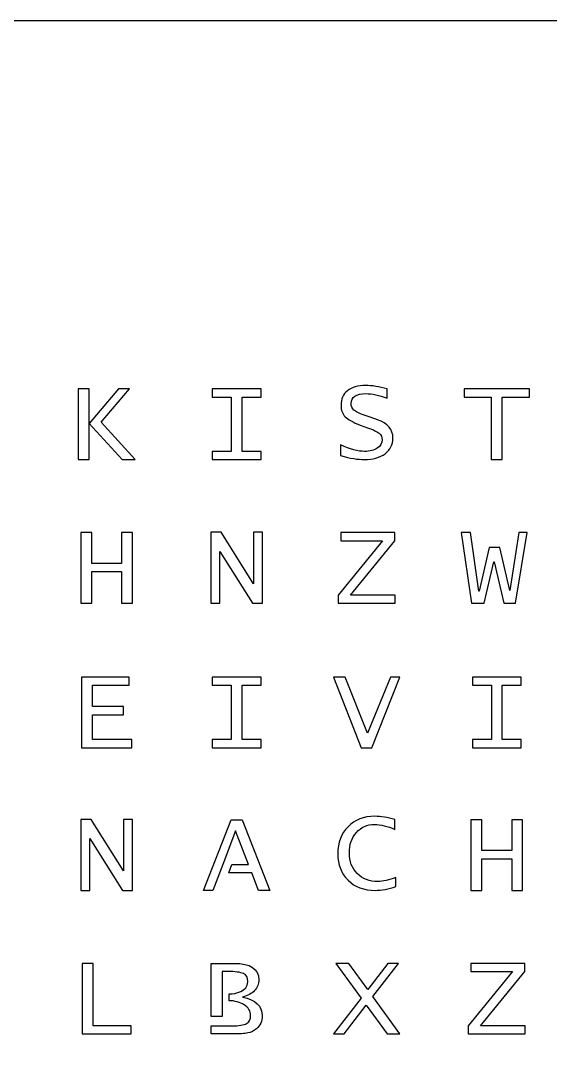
# Model space of a CAD drawing. Header units: centimetres. Extents: x -22.7 to 22.3, y -22.5 to 22.5.
# Drawn here: x -10.52 to 0.92, y 0.03 to 22.53 of the extents above; entities that cross this region are included whole.
import ezdxf

# ---------------------------------------------------------------- set-up
doc = ezdxf.new("R2010")
doc.units = ezdxf.units.CM
doc.header["$MEASUREMENT"] = 0
doc.layers.add('Ebene 1', color=7, linetype='Continuous')

msp = doc.modelspace()

# ---------------------------------------------------------------- linework, layer by layer
at = {"layer": 'Ebene 1'}
msp.add_open_spline([(-22.73273, 22.53096), (-22.73273, 22.53096), (22.26727, 22.53096), (22.26727, 22.53096), (22.26727, 22.53096), (22.26727, 22.53096), (22.26727, -22.46904), (22.26727, -22.46904), (22.26727, -22.46904), (22.26727, -22.46904), (-22.73273, -22.46904), (-22.73273, -22.46904), (-22.73273, -22.46904), (-22.73273, -22.46904), (-22.73273, 22.53096), (-22.73273, 22.53096)], degree=3, knots=[0, 0, 0, 0, 0.25, 0.25, 0.25, 0.25, 0.5, 0.5, 0.5, 0.5, 0.75, 0.75, 0.75, 0.75, 1, 1, 1, 1], dxfattribs=at)
at = {"layer": 'Ebene 1', "color": 7}
for points, knots in [([(-2.60336, 14.58669), (-2.60336, 14.58669), (-2.60336, 14.38343), (-2.60336, 14.38343), (-2.60336, 14.38343), (-2.77537, 14.44997), (-2.92832, 14.48323), (-3.0622, 14.48323), (-3.0622, 14.48323), (-3.27397, 14.48323), (-3.37986, 14.41183), (-3.37986, 14.26943), (-3.37986, 14.26943), (-3.37986, 14.21142), (-3.35998, 14.16517), (-3.32022, 14.12987), (-3.32022, 14.12987), (-3.28087, 14.09458), (-3.20744, 14.05807), (-3.10033, 14.02115), (-3.10033, 14.02115), (-3.10033, 14.02115), (-2.95063, 13.96881), (-2.95063, 13.96881), (-2.95063, 13.96881), (-2.95063, 13.96881), (-2.80823, 13.91972), (-2.80823, 13.91972), (-2.80823, 13.91972), (-2.58713, 13.84224), (-2.47638, 13.71079), (-2.47638, 13.52539), (-2.47638, 13.52539), (-2.47638, 13.38421), (-2.53277, 13.27142), (-2.64555, 13.18704), (-2.64555, 13.18704), (-2.75874, 13.10265), (-2.90966, 13.06046), (-3.09912, 13.06046), (-3.09912, 13.06046), (-3.23056, 13.06046), (-3.40055, 13.08845), (-3.60908, 13.14485), (-3.60908, 13.14485), (-3.60908, 13.14485), (-3.60908, 13.3769), (-3.60908, 13.3769), (-3.60908, 13.3769), (-3.40136, 13.28319), (-3.22894, 13.23653), (-3.09222, 13.23653), (-3.09222, 13.23653), (-2.97619, 13.23653), (-2.8841, 13.25925), (-2.81513, 13.30469), (-2.81513, 13.30469), (-2.74616, 13.35053), (-2.71168, 13.41139), (-2.71168, 13.48847), (-2.71168, 13.48847), (-2.71168, 13.54689), (-2.73196, 13.59354), (-2.77294, 13.62762), (-2.77294, 13.62762), (-2.81391, 13.6617), (-2.89789, 13.70187), (-3.02569, 13.74893), (-3.02569, 13.74893), (-3.02569, 13.74893), (-3.18229, 13.80572), (-3.18229, 13.80572), (-3.18229, 13.80572), (-3.33848, 13.86374), (-3.4468, 13.92297), (-3.50765, 13.98423), (-3.50765, 13.98423), (-3.5681, 14.04508), (-3.59853, 14.12622), (-3.59853, 14.22765), (-3.59853, 14.22765), (-3.59853, 14.36477), (-3.55187, 14.47106), (-3.45897, 14.54652), (-3.45897, 14.54652), (-3.36566, 14.62158), (-3.23462, 14.65931), (-3.06585, 14.65931), (-3.06585, 14.65931), (-2.92873, 14.65931), (-2.77456, 14.63496), (-2.60336, 14.58669)], [0, 0, 0, 0, 0.04347826, 0.04347826, 0.04347826, 0.04347826, 0.08695652, 0.08695652, 0.08695652, 0.08695652, 0.13043478, 0.13043478, 0.13043478, 0.13043478, 0.17391304, 0.17391304, 0.17391304, 0.17391304, 0.2173913, 0.2173913, 0.2173913, 0.2173913, 0.26086957, 0.26086957, 0.26086957, 0.26086957, 0.30434783, 0.30434783, 0.30434783, 0.30434783, 0.34782609, 0.34782609, 0.34782609, 0.34782609, 0.39130435, 0.39130435, 0.39130435, 0.39130435, 0.43478261, 0.43478261, 0.43478261, 0.43478261, 0.47826087, 0.47826087, 0.47826087, 0.47826087, 0.52173913, 0.52173913, 0.52173913, 0.52173913, 0.56521739, 0.56521739, 0.56521739, 0.56521739, 0.60869565, 0.60869565, 0.60869565, 0.60869565, 0.65217391, 0.65217391, 0.65217391, 0.65217391, 0.69565217, 0.69565217, 0.69565217, 0.69565217, 0.73913043, 0.73913043, 0.73913043, 0.73913043, 0.7826087, 0.7826087, 0.7826087, 0.7826087, 0.82608696, 0.82608696, 0.82608696, 0.82608696, 0.86956522, 0.86956522, 0.86956522, 0.86956522, 0.91304348, 0.91304348, 0.91304348, 0.91304348, 0.95652174, 0.95652174, 0.95652174, 0.95652174, 1, 1, 1, 1]), ([(-9.27593, 13.06046), (-9.27593, 13.06046), (-9.27593, 14.58547), (-9.27593, 14.58547), (-9.27593, 14.58547), (-9.27593, 14.58547), (-9.04185, 14.58547), (-9.04185, 14.58547), (-9.04185, 14.58547), (-9.04185, 14.58547), (-9.04185, 13.83777), (-9.04185, 13.83777), (-9.04185, 13.83777), (-9.04185, 13.83777), (-8.40369, 14.58547), (-8.40369, 14.58547), (-8.40369, 14.58547), (-8.40369, 14.58547), (-8.16717, 14.58547), (-8.16717, 14.58547), (-8.16717, 14.58547), (-8.16717, 14.58547), (-8.78261, 13.86617), (-8.78261, 13.86617), (-8.78261, 13.86617), (-8.78261, 13.86617), (-8.04952, 13.06046), (-8.04952, 13.06046), (-8.04952, 13.06046), (-8.04952, 13.06046), (-8.32985, 13.06046), (-8.32985, 13.06046), (-8.32985, 13.06046), (-8.32985, 13.06046), (-9.04185, 13.83777), (-9.04185, 13.83777), (-9.04185, 13.83777), (-9.04185, 13.83777), (-9.04185, 13.06046), (-9.04185, 13.06046), (-9.04185, 13.06046), (-9.04185, 13.06046), (-9.27593, 13.06046), (-9.27593, 13.06046)], [0, 0, 0, 0, 0.09090909, 0.09090909, 0.09090909, 0.09090909, 0.18181818, 0.18181818, 0.18181818, 0.18181818, 0.27272727, 0.27272727, 0.27272727, 0.27272727, 0.36363636, 0.36363636, 0.36363636, 0.36363636, 0.45454545, 0.45454545, 0.45454545, 0.45454545, 0.54545455, 0.54545455, 0.54545455, 0.54545455, 0.63636364, 0.63636364, 0.63636364, 0.63636364, 0.72727273, 0.72727273, 0.72727273, 0.72727273, 0.81818182, 0.81818182, 0.81818182, 0.81818182, 0.90909091, 0.90909091, 0.90909091, 0.90909091, 1, 1, 1, 1]), ([(-6.38053, 13.06046), (-6.38053, 13.06046), (-6.38053, 13.23653), (-6.38053, 13.23653), (-6.38053, 13.23653), (-6.38053, 13.23653), (-5.97037, 13.23653), (-5.97037, 13.23653), (-5.97037, 13.23653), (-5.97037, 13.23653), (-5.97037, 14.4094), (-5.97037, 14.4094), (-5.97037, 14.4094), (-5.97037, 14.4094), (-6.38053, 14.4094), (-6.38053, 14.4094), (-6.38053, 14.4094), (-6.38053, 14.4094), (-6.38053, 14.58547), (-6.38053, 14.58547), (-6.38053, 14.58547), (-6.38053, 14.58547), (-5.32491, 14.58547), (-5.32491, 14.58547), (-5.32491, 14.58547), (-5.32491, 14.58547), (-5.32491, 14.4094), (-5.32491, 14.4094), (-5.32491, 14.4094), (-5.32491, 14.4094), (-5.73507, 14.4094), (-5.73507, 14.4094), (-5.73507, 14.4094), (-5.73507, 14.4094), (-5.73507, 13.23653), (-5.73507, 13.23653), (-5.73507, 13.23653), (-5.73507, 13.23653), (-5.32491, 13.23653), (-5.32491, 13.23653), (-5.32491, 13.23653), (-5.32491, 13.23653), (-5.32491, 13.06046), (-5.32491, 13.06046), (-5.32491, 13.06046), (-5.32491, 13.06046), (-6.38053, 13.06046), (-6.38053, 13.06046)], [0, 0, 0, 0, 0.08333333, 0.08333333, 0.08333333, 0.08333333, 0.16666667, 0.16666667, 0.16666667, 0.16666667, 0.25, 0.25, 0.25, 0.25, 0.33333333, 0.33333333, 0.33333333, 0.33333333, 0.41666667, 0.41666667, 0.41666667, 0.41666667, 0.5, 0.5, 0.5, 0.5, 0.58333333, 0.58333333, 0.58333333, 0.58333333, 0.66666667, 0.66666667, 0.66666667, 0.66666667, 0.75, 0.75, 0.75, 0.75, 0.83333333, 0.83333333, 0.83333333, 0.83333333, 0.91666667, 0.91666667, 0.91666667, 0.91666667, 1, 1, 1, 1]), ([(-0.35058, 13.06046), (-0.35058, 13.06046), (-0.35058, 14.4094), (-0.35058, 14.4094), (-0.35058, 14.4094), (-0.35058, 14.4094), (-0.9364, 14.4094), (-0.9364, 14.4094), (-0.9364, 14.4094), (-0.9364, 14.4094), (-0.9364, 14.58547), (-0.9364, 14.58547), (-0.9364, 14.58547), (-0.9364, 14.58547), (0.47095, 14.58547), (0.47095, 14.58547), (0.47095, 14.58547), (0.47095, 14.58547), (0.47095, 14.4094), (0.47095, 14.4094), (0.47095, 14.4094), (0.47095, 14.4094), (-0.11528, 14.4094), (-0.11528, 14.4094), (-0.11528, 14.4094), (-0.11528, 14.4094), (-0.11528, 13.06046), (-0.11528, 13.06046), (-0.11528, 13.06046), (-0.11528, 13.06046), (-0.35058, 13.06046), (-0.35058, 13.06046)], [0, 0, 0, 0, 0.125, 0.125, 0.125, 0.125, 0.25, 0.25, 0.25, 0.25, 0.375, 0.375, 0.375, 0.375, 0.5, 0.5, 0.5, 0.5, 0.625, 0.625, 0.625, 0.625, 0.75, 0.75, 0.75, 0.75, 0.875, 0.875, 0.875, 0.875, 1, 1, 1, 1]), ([(-9.22015, 9.96046), (-9.22015, 9.96046), (-9.22015, 11.48547), (-9.22015, 11.48547), (-9.22015, 11.48547), (-9.22015, 11.48547), (-8.98606, 11.48547), (-8.98606, 11.48547), (-8.98606, 11.48547), (-8.98606, 11.48547), (-8.98606, 10.81891), (-8.98606, 10.81891), (-8.98606, 10.81891), (-8.98606, 10.81891), (-8.3406, 10.81891), (-8.3406, 10.81891), (-8.3406, 10.81891), (-8.3406, 10.81891), (-8.3406, 11.48547), (-8.3406, 11.48547), (-8.3406, 11.48547), (-8.3406, 11.48547), (-8.1053, 11.48547), (-8.1053, 11.48547), (-8.1053, 11.48547), (-8.1053, 11.48547), (-8.1053, 9.96046), (-8.1053, 9.96046), (-8.1053, 9.96046), (-8.1053, 9.96046), (-8.3406, 9.96046), (-8.3406, 9.96046), (-8.3406, 9.96046), (-8.3406, 9.96046), (-8.3406, 10.64284), (-8.3406, 10.64284), (-8.3406, 10.64284), (-8.3406, 10.64284), (-8.98606, 10.64284), (-8.98606, 10.64284), (-8.98606, 10.64284), (-8.98606, 10.64284), (-8.98606, 9.96046), (-8.98606, 9.96046), (-8.98606, 9.96046), (-8.98606, 9.96046), (-9.22015, 9.96046), (-9.22015, 9.96046)], [0, 0, 0, 0, 0.08333333, 0.08333333, 0.08333333, 0.08333333, 0.16666667, 0.16666667, 0.16666667, 0.16666667, 0.25, 0.25, 0.25, 0.25, 0.33333333, 0.33333333, 0.33333333, 0.33333333, 0.41666667, 0.41666667, 0.41666667, 0.41666667, 0.5, 0.5, 0.5, 0.5, 0.58333333, 0.58333333, 0.58333333, 0.58333333, 0.66666667, 0.66666667, 0.66666667, 0.66666667, 0.75, 0.75, 0.75, 0.75, 0.83333333, 0.83333333, 0.83333333, 0.83333333, 0.91666667, 0.91666667, 0.91666667, 0.91666667, 1, 1, 1, 1]), ([(-6.41015, 9.96046), (-6.41015, 9.96046), (-6.41015, 11.49034), (-6.41015, 11.49034), (-6.41015, 11.49034), (-6.41015, 11.49034), (-6.18904, 11.49034), (-6.18904, 11.49034), (-6.18904, 11.49034), (-6.18904, 11.49034), (-5.48922, 10.38117), (-5.48922, 10.38117), (-5.48922, 10.38117), (-5.48922, 10.38117), (-5.48679, 10.38117), (-5.48679, 10.38117), (-5.48679, 10.38117), (-5.48679, 10.38117), (-5.48679, 11.49034), (-5.48679, 11.49034), (-5.48679, 11.49034), (-5.48679, 11.49034), (-5.2953, 11.49034), (-5.2953, 11.49034), (-5.2953, 11.49034), (-5.2953, 11.49034), (-5.2953, 9.96046), (-5.2953, 9.96046), (-5.2953, 9.96046), (-5.2953, 9.96046), (-5.51153, 9.96046), (-5.51153, 9.96046), (-5.51153, 9.96046), (-5.51153, 9.96046), (-6.21623, 11.07815), (-6.21623, 11.07815), (-6.21623, 11.07815), (-6.21623, 11.07815), (-6.21988, 11.07815), (-6.21988, 11.07815), (-6.21988, 11.07815), (-6.21988, 11.07815), (-6.21988, 9.96046), (-6.21988, 9.96046), (-6.21988, 9.96046), (-6.21988, 9.96046), (-6.41015, 9.96046), (-6.41015, 9.96046)], [0, 0, 0, 0, 0.08333333, 0.08333333, 0.08333333, 0.08333333, 0.16666667, 0.16666667, 0.16666667, 0.16666667, 0.25, 0.25, 0.25, 0.25, 0.33333333, 0.33333333, 0.33333333, 0.33333333, 0.41666667, 0.41666667, 0.41666667, 0.41666667, 0.5, 0.5, 0.5, 0.5, 0.58333333, 0.58333333, 0.58333333, 0.58333333, 0.66666667, 0.66666667, 0.66666667, 0.66666667, 0.75, 0.75, 0.75, 0.75, 0.83333333, 0.83333333, 0.83333333, 0.83333333, 0.91666667, 0.91666667, 0.91666667, 0.91666667, 1, 1, 1, 1]), ([(-3.65838, 9.96046), (-3.65838, 9.96046), (-3.65838, 10.13653), (-3.65838, 10.13653), (-3.65838, 10.13653), (-3.65838, 10.13653), (-2.70134, 11.3094), (-2.70134, 11.3094), (-2.70134, 11.3094), (-2.70134, 11.3094), (-3.59996, 11.3094), (-3.59996, 11.3094), (-3.59996, 11.3094), (-3.59996, 11.3094), (-3.59996, 11.48547), (-3.59996, 11.48547), (-3.59996, 11.48547), (-3.59996, 11.48547), (-2.43643, 11.48547), (-2.43643, 11.48547), (-2.43643, 11.48547), (-2.43643, 11.48547), (-2.43643, 11.3094), (-2.43643, 11.3094), (-2.43643, 11.3094), (-2.43643, 11.3094), (-3.39224, 10.13653), (-3.39224, 10.13653), (-3.39224, 10.13653), (-3.39224, 10.13653), (-2.42709, 10.13653), (-2.42709, 10.13653), (-2.42709, 10.13653), (-2.42709, 10.13653), (-2.42709, 9.96046), (-2.42709, 9.96046), (-2.42709, 9.96046), (-2.42709, 9.96046), (-3.65838, 9.96046), (-3.65838, 9.96046)], [0, 0, 0, 0, 0.1, 0.1, 0.1, 0.1, 0.2, 0.2, 0.2, 0.2, 0.3, 0.3, 0.3, 0.3, 0.4, 0.4, 0.4, 0.4, 0.5, 0.5, 0.5, 0.5, 0.6, 0.6, 0.6, 0.6, 0.7, 0.7, 0.7, 0.7, 0.8, 0.8, 0.8, 0.8, 0.9, 0.9, 0.9, 0.9, 1, 1, 1, 1]), ([(-0.77693, 9.96046), (-0.77693, 9.96046), (-1.00371, 11.48547), (-1.00371, 11.48547), (-1.00371, 11.48547), (-1.00371, 11.48547), (-0.80411, 11.48547), (-0.80411, 11.48547), (-0.80411, 11.48547), (-0.80411, 11.48547), (-0.61871, 10.21848), (-0.61871, 10.21848), (-0.61871, 10.21848), (-0.61871, 10.21848), (-0.61506, 10.21848), (-0.61506, 10.21848), (-0.61506, 10.21848), (-0.61506, 10.21848), (-0.39517, 11.16335), (-0.39517, 11.16335), (-0.39517, 11.16335), (-0.39517, 11.16335), (-0.1696, 11.16335), (-0.1696, 11.16335), (-0.1696, 11.16335), (-0.1696, 11.16335), (0.04663, 10.23268), (0.04663, 10.23268), (0.04663, 10.23268), (0.04663, 10.23268), (0.04947, 10.23268), (0.04947, 10.23268), (0.04947, 10.23268), (0.04947, 10.23268), (0.24542, 11.48547), (0.24542, 11.48547), (0.24542, 11.48547), (0.24542, 11.48547), (0.42352, 11.48547), (0.42352, 11.48547), (0.42352, 11.48547), (0.42352, 11.48547), (0.1728, 9.96046), (0.1728, 9.96046), (0.1728, 9.96046), (0.1728, 9.96046), (-0.08157, 9.96046), (-0.08157, 9.96046), (-0.08157, 9.96046), (-0.08157, 9.96046), (-0.29172, 10.85542), (-0.29172, 10.85542), (-0.29172, 10.85542), (-0.29172, 10.85542), (-0.29415, 10.85542), (-0.29415, 10.85542), (-0.29415, 10.85542), (-0.29415, 10.85542), (-0.50592, 9.96046), (-0.50592, 9.96046), (-0.50592, 9.96046), (-0.50592, 9.96046), (-0.77693, 9.96046), (-0.77693, 9.96046)], [0, 0, 0, 0, 0.0625, 0.0625, 0.0625, 0.0625, 0.125, 0.125, 0.125, 0.125, 0.1875, 0.1875, 0.1875, 0.1875, 0.25, 0.25, 0.25, 0.25, 0.3125, 0.3125, 0.3125, 0.3125, 0.375, 0.375, 0.375, 0.375, 0.4375, 0.4375, 0.4375, 0.4375, 0.5, 0.5, 0.5, 0.5, 0.5625, 0.5625, 0.5625, 0.5625, 0.625, 0.625, 0.625, 0.625, 0.6875, 0.6875, 0.6875, 0.6875, 0.75, 0.75, 0.75, 0.75, 0.8125, 0.8125, 0.8125, 0.8125, 0.875, 0.875, 0.875, 0.875, 0.9375, 0.9375, 0.9375, 0.9375, 1, 1, 1, 1]), ([(-9.20534, 6.83982), (-9.20534, 6.83982), (-9.20534, 8.36483), (-9.20534, 8.36483), (-9.20534, 8.36483), (-9.20534, 8.36483), (-8.17487, 8.36483), (-8.17487, 8.36483), (-8.17487, 8.36483), (-8.17487, 8.36483), (-8.17487, 8.18876), (-8.17487, 8.18876), (-8.17487, 8.18876), (-8.17487, 8.18876), (-8.97125, 8.18876), (-8.97125, 8.18876), (-8.97125, 8.18876), (-8.97125, 8.18876), (-8.97125, 7.72667), (-8.97125, 7.72667), (-8.97125, 7.72667), (-8.97125, 7.72667), (-8.29617, 7.72667), (-8.29617, 7.72667), (-8.29617, 7.72667), (-8.29617, 7.72667), (-8.29617, 7.5506), (-8.29617, 7.5506), (-8.29617, 7.5506), (-8.29617, 7.5506), (-8.97125, 7.5506), (-8.97125, 7.5506), (-8.97125, 7.5506), (-8.97125, 7.5506), (-8.97125, 7.01589), (-8.97125, 7.01589), (-8.97125, 7.01589), (-8.97125, 7.01589), (-8.1201, 7.01589), (-8.1201, 7.01589), (-8.1201, 7.01589), (-8.1201, 7.01589), (-8.1201, 6.83982), (-8.1201, 6.83982), (-8.1201, 6.83982), (-8.1201, 6.83982), (-9.20534, 6.83982), (-9.20534, 6.83982)], [0, 0, 0, 0, 0.08333333, 0.08333333, 0.08333333, 0.08333333, 0.16666667, 0.16666667, 0.16666667, 0.16666667, 0.25, 0.25, 0.25, 0.25, 0.33333333, 0.33333333, 0.33333333, 0.33333333, 0.41666667, 0.41666667, 0.41666667, 0.41666667, 0.5, 0.5, 0.5, 0.5, 0.58333333, 0.58333333, 0.58333333, 0.58333333, 0.66666667, 0.66666667, 0.66666667, 0.66666667, 0.75, 0.75, 0.75, 0.75, 0.83333333, 0.83333333, 0.83333333, 0.83333333, 0.91666667, 0.91666667, 0.91666667, 0.91666667, 1, 1, 1, 1]), ([(-6.38053, 6.83982), (-6.38053, 6.83982), (-6.38053, 7.01589), (-6.38053, 7.01589), (-6.38053, 7.01589), (-6.38053, 7.01589), (-5.97037, 7.01589), (-5.97037, 7.01589), (-5.97037, 7.01589), (-5.97037, 7.01589), (-5.97037, 8.18876), (-5.97037, 8.18876), (-5.97037, 8.18876), (-5.97037, 8.18876), (-6.38053, 8.18876), (-6.38053, 8.18876), (-6.38053, 8.18876), (-6.38053, 8.18876), (-6.38053, 8.36483), (-6.38053, 8.36483), (-6.38053, 8.36483), (-6.38053, 8.36483), (-5.32491, 8.36483), (-5.32491, 8.36483), (-5.32491, 8.36483), (-5.32491, 8.36483), (-5.32491, 8.18876), (-5.32491, 8.18876), (-5.32491, 8.18876), (-5.32491, 8.18876), (-5.73507, 8.18876), (-5.73507, 8.18876), (-5.73507, 8.18876), (-5.73507, 8.18876), (-5.73507, 7.01589), (-5.73507, 7.01589), (-5.73507, 7.01589), (-5.73507, 7.01589), (-5.32491, 7.01589), (-5.32491, 7.01589), (-5.32491, 7.01589), (-5.32491, 7.01589), (-5.32491, 6.83982), (-5.32491, 6.83982), (-5.32491, 6.83982), (-5.32491, 6.83982), (-6.38053, 6.83982), (-6.38053, 6.83982)], [0, 0, 0, 0, 0.08333333, 0.08333333, 0.08333333, 0.08333333, 0.16666667, 0.16666667, 0.16666667, 0.16666667, 0.25, 0.25, 0.25, 0.25, 0.33333333, 0.33333333, 0.33333333, 0.33333333, 0.41666667, 0.41666667, 0.41666667, 0.41666667, 0.5, 0.5, 0.5, 0.5, 0.58333333, 0.58333333, 0.58333333, 0.58333333, 0.66666667, 0.66666667, 0.66666667, 0.66666667, 0.75, 0.75, 0.75, 0.75, 0.83333333, 0.83333333, 0.83333333, 0.83333333, 0.91666667, 0.91666667, 0.91666667, 0.91666667, 1, 1, 1, 1]), ([(-3.16688, 6.83982), (-3.16688, 6.83982), (-3.75879, 8.36483), (-3.75879, 8.36483), (-3.75879, 8.36483), (-3.75879, 8.36483), (-3.51172, 8.36483), (-3.51172, 8.36483), (-3.51172, 8.36483), (-3.51172, 8.36483), (-3.02407, 7.15261), (-3.02407, 7.15261), (-3.02407, 7.15261), (-3.02407, 7.15261), (-2.52669, 8.36483), (-2.52669, 8.36483), (-2.52669, 8.36483), (-2.52669, 8.36483), (-2.32668, 8.36483), (-2.32668, 8.36483), (-2.32668, 8.36483), (-2.32668, 8.36483), (-2.93157, 6.83982), (-2.93157, 6.83982), (-2.93157, 6.83982), (-2.93157, 6.83982), (-3.16688, 6.83982), (-3.16688, 6.83982)], [0, 0, 0, 0, 0.14285714, 0.14285714, 0.14285714, 0.14285714, 0.28571429, 0.28571429, 0.28571429, 0.28571429, 0.42857143, 0.42857143, 0.42857143, 0.42857143, 0.57142857, 0.57142857, 0.57142857, 0.57142857, 0.71428571, 0.71428571, 0.71428571, 0.71428571, 0.85714286, 0.85714286, 0.85714286, 0.85714286, 1, 1, 1, 1]), ([(-0.76035, 6.83982), (-0.76035, 6.83982), (-0.76035, 7.01589), (-0.76035, 7.01589), (-0.76035, 7.01589), (-0.76035, 7.01589), (-0.35019, 7.01589), (-0.35019, 7.01589), (-0.35019, 7.01589), (-0.35019, 7.01589), (-0.35019, 8.18876), (-0.35019, 8.18876), (-0.35019, 8.18876), (-0.35019, 8.18876), (-0.76035, 8.18876), (-0.76035, 8.18876), (-0.76035, 8.18876), (-0.76035, 8.18876), (-0.76035, 8.36483), (-0.76035, 8.36483), (-0.76035, 8.36483), (-0.76035, 8.36483), (0.29527, 8.36483), (0.29527, 8.36483), (0.29527, 8.36483), (0.29527, 8.36483), (0.29527, 8.18876), (0.29527, 8.18876), (0.29527, 8.18876), (0.29527, 8.18876), (-0.11489, 8.18876), (-0.11489, 8.18876), (-0.11489, 8.18876), (-0.11489, 8.18876), (-0.11489, 7.01589), (-0.11489, 7.01589), (-0.11489, 7.01589), (-0.11489, 7.01589), (0.29527, 7.01589), (0.29527, 7.01589), (0.29527, 7.01589), (0.29527, 7.01589), (0.29527, 6.83982), (0.29527, 6.83982), (0.29527, 6.83982), (0.29527, 6.83982), (-0.76035, 6.83982), (-0.76035, 6.83982)], [0, 0, 0, 0, 0.08333333, 0.08333333, 0.08333333, 0.08333333, 0.16666667, 0.16666667, 0.16666667, 0.16666667, 0.25, 0.25, 0.25, 0.25, 0.33333333, 0.33333333, 0.33333333, 0.33333333, 0.41666667, 0.41666667, 0.41666667, 0.41666667, 0.5, 0.5, 0.5, 0.5, 0.58333333, 0.58333333, 0.58333333, 0.58333333, 0.66666667, 0.66666667, 0.66666667, 0.66666667, 0.75, 0.75, 0.75, 0.75, 0.83333333, 0.83333333, 0.83333333, 0.83333333, 0.91666667, 0.91666667, 0.91666667, 0.91666667, 1, 1, 1, 1]), ([(-9.22015, 3.76046), (-9.22015, 3.76046), (-9.22015, 5.29034), (-9.22015, 5.29034), (-9.22015, 5.29034), (-9.22015, 5.29034), (-8.99904, 5.29034), (-8.99904, 5.29034), (-8.99904, 5.29034), (-8.99904, 5.29034), (-8.29922, 4.18117), (-8.29922, 4.18117), (-8.29922, 4.18117), (-8.29922, 4.18117), (-8.29679, 4.18117), (-8.29679, 4.18117), (-8.29679, 4.18117), (-8.29679, 4.18117), (-8.29679, 5.29034), (-8.29679, 5.29034), (-8.29679, 5.29034), (-8.29679, 5.29034), (-8.1053, 5.29034), (-8.1053, 5.29034), (-8.1053, 5.29034), (-8.1053, 5.29034), (-8.1053, 3.76046), (-8.1053, 3.76046), (-8.1053, 3.76046), (-8.1053, 3.76046), (-8.32153, 3.76046), (-8.32153, 3.76046), (-8.32153, 3.76046), (-8.32153, 3.76046), (-9.02623, 4.87815), (-9.02623, 4.87815), (-9.02623, 4.87815), (-9.02623, 4.87815), (-9.02988, 4.87815), (-9.02988, 4.87815), (-9.02988, 4.87815), (-9.02988, 4.87815), (-9.02988, 3.76046), (-9.02988, 3.76046), (-9.02988, 3.76046), (-9.02988, 3.76046), (-9.22015, 3.76046), (-9.22015, 3.76046)], [0, 0, 0, 0, 0.08333333, 0.08333333, 0.08333333, 0.08333333, 0.16666667, 0.16666667, 0.16666667, 0.16666667, 0.25, 0.25, 0.25, 0.25, 0.33333333, 0.33333333, 0.33333333, 0.33333333, 0.41666667, 0.41666667, 0.41666667, 0.41666667, 0.5, 0.5, 0.5, 0.5, 0.58333333, 0.58333333, 0.58333333, 0.58333333, 0.66666667, 0.66666667, 0.66666667, 0.66666667, 0.75, 0.75, 0.75, 0.75, 0.83333333, 0.83333333, 0.83333333, 0.83333333, 0.91666667, 0.91666667, 0.91666667, 0.91666667, 1, 1, 1, 1]), ([(-5.95575, 4.31787), (-5.95575, 4.31787), (-6.02266, 4.14181), (-6.02266, 4.14181), (-6.02266, 4.14181), (-6.02266, 4.14181), (-5.80821, 4.14181), (-5.80821, 4.14181), (-5.80821, 4.14181), (-5.80821, 4.14181), (-5.52655, 4.14181), (-5.52655, 4.14181), (-5.52655, 4.14181), (-5.52655, 4.14181), (-5.38293, 3.76046), (-5.38293, 3.76046), (-5.38293, 3.76046), (-5.38293, 3.76046), (-5.13424, 3.76046), (-5.13424, 3.76046), (-5.13424, 3.76046), (-5.13424, 3.76046), (-5.73548, 5.28547), (-5.73548, 5.28547), (-5.73548, 5.28547), (-5.73548, 5.28547), (-5.96956, 5.28547), (-5.96956, 5.28547), (-5.96956, 5.28547), (-5.96956, 5.28547), (-6.57121, 3.76046), (-6.57121, 3.76046), (-6.57121, 3.76046), (-6.57121, 3.76046), (-6.36917, 3.76046), (-6.36917, 3.76046), (-6.36917, 3.76046), (-6.36917, 3.76046), (-6.15294, 4.31788), (-6.15294, 4.31788), (-6.15294, 4.31788), (-6.15294, 4.31788), (-5.87585, 5.04651), (-5.87585, 5.04651), (-5.87585, 5.04651), (-5.87585, 5.04651), (-5.59673, 4.31788), (-5.59673, 4.31788), (-5.59673, 4.31788), (-5.59673, 4.31788), (-5.80984, 4.31787), (-5.80984, 4.31787), (-5.80984, 4.31787), (-5.80984, 4.31787), (-5.95575, 4.31787), (-5.95575, 4.31787)], [0, 0, 0, 0, 0.07142857, 0.07142857, 0.07142857, 0.07142857, 0.14285714, 0.14285714, 0.14285714, 0.14285714, 0.21428571, 0.21428571, 0.21428571, 0.21428571, 0.28571429, 0.28571429, 0.28571429, 0.28571429, 0.35714286, 0.35714286, 0.35714286, 0.35714286, 0.42857143, 0.42857143, 0.42857143, 0.42857143, 0.5, 0.5, 0.5, 0.5, 0.57142857, 0.57142857, 0.57142857, 0.57142857, 0.64285714, 0.64285714, 0.64285714, 0.64285714, 0.71428571, 0.71428571, 0.71428571, 0.71428571, 0.78571429, 0.78571429, 0.78571429, 0.78571429, 0.85714286, 0.85714286, 0.85714286, 0.85714286, 0.92857143, 0.92857143, 0.92857143, 0.92857143, 1, 1, 1, 1]), ([(-2.41695, 3.84485), (-2.57395, 3.78845), (-2.72163, 3.76046), (-2.86037, 3.76046), (-2.86037, 3.76046), (-3.10257, 3.76046), (-3.29812, 3.83308), (-3.4462, 3.97873), (-3.4462, 3.97873), (-3.59428, 4.12396), (-3.66852, 4.31505), (-3.66852, 4.55197), (-3.66852, 4.55197), (-3.66852, 4.79214), (-3.59468, 4.98688), (-3.44741, 5.13577), (-3.44741, 5.13577), (-3.30015, 5.28466), (-3.10744, 5.35931), (-2.8697, 5.35931), (-2.8697, 5.35931), (-2.73501, 5.35931), (-2.59099, 5.33618), (-2.43723, 5.29034), (-2.43723, 5.29034), (-2.43723, 5.29034), (-2.43723, 5.07491), (-2.43723, 5.07491), (-2.43723, 5.07491), (-2.59424, 5.14713), (-2.74069, 5.18323), (-2.87701, 5.18323), (-2.87701, 5.18323), (-3.03482, 5.18323), (-3.16464, 5.12522), (-3.26647, 5.0096), (-3.26647, 5.0096), (-3.3683, 4.89397), (-3.41901, 4.74671), (-3.41901, 4.56779), (-3.41901, 4.56779), (-3.41901, 4.38685), (-3.36141, 4.23918), (-3.24659, 4.12437), (-3.24659, 4.12437), (-3.13178, 4.00956), (-2.98411, 3.95195), (-2.80317, 3.95195), (-2.80317, 3.95195), (-2.69404, 3.95195), (-2.56503, 3.98035), (-2.41695, 4.03755), (-2.41695, 4.03755), (-2.41695, 4.03755), (-2.41695, 3.84485), (-2.41695, 3.84485)], [0, 0, 0, 0, 0.07142857, 0.07142857, 0.07142857, 0.07142857, 0.14285714, 0.14285714, 0.14285714, 0.14285714, 0.21428571, 0.21428571, 0.21428571, 0.21428571, 0.28571429, 0.28571429, 0.28571429, 0.28571429, 0.35714286, 0.35714286, 0.35714286, 0.35714286, 0.42857143, 0.42857143, 0.42857143, 0.42857143, 0.5, 0.5, 0.5, 0.5, 0.57142857, 0.57142857, 0.57142857, 0.57142857, 0.64285714, 0.64285714, 0.64285714, 0.64285714, 0.71428571, 0.71428571, 0.71428571, 0.71428571, 0.78571429, 0.78571429, 0.78571429, 0.78571429, 0.85714286, 0.85714286, 0.85714286, 0.85714286, 0.92857143, 0.92857143, 0.92857143, 0.92857143, 1, 1, 1, 1]), ([(-0.78998, 3.76046), (-0.78998, 3.76046), (-0.78998, 5.28547), (-0.78998, 5.28547), (-0.78998, 5.28547), (-0.78998, 5.28547), (-0.55589, 5.28547), (-0.55589, 5.28547), (-0.55589, 5.28547), (-0.55589, 5.28547), (-0.55589, 4.61891), (-0.55589, 4.61891), (-0.55589, 4.61891), (-0.55589, 4.61891), (0.08957, 4.61891), (0.08957, 4.61891), (0.08957, 4.61891), (0.08957, 4.61891), (0.08957, 5.28547), (0.08957, 5.28547), (0.08957, 5.28547), (0.08957, 5.28547), (0.32487, 5.28547), (0.32487, 5.28547), (0.32487, 5.28547), (0.32487, 5.28547), (0.32487, 3.76046), (0.32487, 3.76046), (0.32487, 3.76046), (0.32487, 3.76046), (0.08957, 3.76046), (0.08957, 3.76046), (0.08957, 3.76046), (0.08957, 3.76046), (0.08957, 4.44284), (0.08957, 4.44284), (0.08957, 4.44284), (0.08957, 4.44284), (-0.55589, 4.44284), (-0.55589, 4.44284), (-0.55589, 4.44284), (-0.55589, 4.44284), (-0.55589, 3.76046), (-0.55589, 3.76046), (-0.55589, 3.76046), (-0.55589, 3.76046), (-0.78998, 3.76046), (-0.78998, 3.76046)], [0, 0, 0, 0, 0.08333333, 0.08333333, 0.08333333, 0.08333333, 0.16666667, 0.16666667, 0.16666667, 0.16666667, 0.25, 0.25, 0.25, 0.25, 0.33333333, 0.33333333, 0.33333333, 0.33333333, 0.41666667, 0.41666667, 0.41666667, 0.41666667, 0.5, 0.5, 0.5, 0.5, 0.58333333, 0.58333333, 0.58333333, 0.58333333, 0.66666667, 0.66666667, 0.66666667, 0.66666667, 0.75, 0.75, 0.75, 0.75, 0.83333333, 0.83333333, 0.83333333, 0.83333333, 0.91666667, 0.91666667, 0.91666667, 0.91666667, 1, 1, 1, 1]), ([(-9.19053, 0.66046), (-9.19053, 0.66046), (-9.19053, 2.18547), (-9.19053, 2.18547), (-9.19053, 2.18547), (-9.19053, 2.18547), (-8.95644, 2.18547), (-8.95644, 2.18547), (-8.95644, 2.18547), (-8.95644, 2.18547), (-8.95644, 0.83653), (-8.95644, 0.83653), (-8.95644, 0.83653), (-8.95644, 0.83653), (-8.13491, 0.83653), (-8.13491, 0.83653), (-8.13491, 0.83653), (-8.13491, 0.83653), (-8.13491, 0.66046), (-8.13491, 0.66046), (-8.13491, 0.66046), (-8.13491, 0.66046), (-9.19053, 0.66046), (-9.19053, 0.66046)], [0, 0, 0, 0, 0.16666667, 0.16666667, 0.16666667, 0.16666667, 0.33333333, 0.33333333, 0.33333333, 0.33333333, 0.5, 0.5, 0.5, 0.5, 0.66666667, 0.66666667, 0.66666667, 0.66666667, 0.83333333, 0.83333333, 0.83333333, 0.83333333, 1, 1, 1, 1]), ([(-6.4031, 1.03653), (-6.4031, 1.03653), (-6.16872, 1.03653), (-6.16872, 1.03653), (-6.16872, 1.03653), (-6.16872, 1.03653), (-6.16897, 2.0094), (-6.16897, 2.0094), (-6.16897, 2.0094), (-6.16897, 2.0094), (-6.06003, 2.0094), (-6.06003, 2.0094), (-6.06003, 2.0094), (-5.88478, 2.0094), (-5.76673, 1.99429), (-5.70586, 1.96436), (-5.70586, 1.96436), (-5.64466, 1.93428), (-5.61337, 1.87592), (-5.61417, 1.78951), (-5.61417, 1.78951), (-5.61615, 1.57815), (-5.88095, 1.52581), (-6.00442, 1.52581), (-6.00442, 1.52581), (-6.00442, 1.52581), (-6.01879, 1.52581), (-6.01879, 1.52581), (-6.01879, 1.52581), (-6.01879, 1.52581), (-6.01886, 1.37976), (-6.01886, 1.37976), (-6.01886, 1.37976), (-6.01886, 1.37976), (-6.00077, 1.37976), (-6.00077, 1.37976), (-6.00077, 1.37976), (-5.90826, 1.37976), (-5.77043, 1.33895), (-5.6945, 1.29294), (-5.6945, 1.29294), (-5.59929, 1.23523), (-5.55129, 1.15703), (-5.55129, 1.05885), (-5.55129, 1.05885), (-5.55129, 0.97406), (-5.58049, 0.91553), (-5.63851, 0.884), (-5.63851, 0.884), (-5.69686, 0.8523), (-5.80323, 0.83653), (-5.95779, 0.83653), (-5.95779, 0.83653), (-5.95779, 0.83653), (-6.4031, 0.83653), (-6.4031, 0.83653), (-6.4031, 0.83653), (-6.4031, 0.83653), (-6.40365, 0.66046), (-6.40365, 0.66046), (-6.40365, 0.66046), (-6.40365, 0.66046), (-5.9436, 0.66046), (-5.9436, 0.66046), (-5.9436, 0.66046), (-5.79065, 0.66046), (-5.67989, 0.66776), (-5.61093, 0.68237), (-5.61093, 0.68237), (-5.54196, 0.69697), (-5.48029, 0.72699), (-5.42674, 0.77203), (-5.42674, 0.77203), (-5.34357, 0.84018), (-5.30179, 0.93471), (-5.30179, 1.0552), (-5.30179, 1.0552), (-5.30179, 1.26576), (-5.44297, 1.40045), (-5.72574, 1.45806), (-5.72574, 1.45806), (-5.61579, 1.48605), (-5.52979, 1.5323), (-5.46853, 1.59762), (-5.46853, 1.59762), (-5.40727, 1.66334), (-5.37643, 1.74083), (-5.37643, 1.8313), (-5.37643, 1.8313), (-5.37643, 2.06741), (-5.55494, 2.18547), (-5.91155, 2.18547), (-5.91155, 2.18547), (-5.91155, 2.18547), (-6.40365, 2.18547), (-6.40365, 2.18547), (-6.40365, 2.18547), (-6.40365, 2.18547), (-6.4031, 1.7252), (-6.4031, 1.7252), (-6.4031, 1.7252), (-6.4031, 1.7252), (-6.4031, 1.03653), (-6.4031, 1.03653)], [0, 0, 0, 0, 0.03846154, 0.03846154, 0.03846154, 0.03846154, 0.07692308, 0.07692308, 0.07692308, 0.07692308, 0.11538462, 0.11538462, 0.11538462, 0.11538462, 0.15384615, 0.15384615, 0.15384615, 0.15384615, 0.19230769, 0.19230769, 0.19230769, 0.19230769, 0.23076923, 0.23076923, 0.23076923, 0.23076923, 0.26923077, 0.26923077, 0.26923077, 0.26923077, 0.30769231, 0.30769231, 0.30769231, 0.30769231, 0.34615385, 0.34615385, 0.34615385, 0.34615385, 0.38461538, 0.38461538, 0.38461538, 0.38461538, 0.42307692, 0.42307692, 0.42307692, 0.42307692, 0.46153846, 0.46153846, 0.46153846, 0.46153846, 0.5, 0.5, 0.5, 0.5, 0.53846154, 0.53846154, 0.53846154, 0.53846154, 0.57692308, 0.57692308, 0.57692308, 0.57692308, 0.61538462, 0.61538462, 0.61538462, 0.61538462, 0.65384615, 0.65384615, 0.65384615, 0.65384615, 0.69230769, 0.69230769, 0.69230769, 0.69230769, 0.73076923, 0.73076923, 0.73076923, 0.73076923, 0.76923077, 0.76923077, 0.76923077, 0.76923077, 0.80769231, 0.80769231, 0.80769231, 0.80769231, 0.84615385, 0.84615385, 0.84615385, 0.84615385, 0.88461538, 0.88461538, 0.88461538, 0.88461538, 0.92307692, 0.92307692, 0.92307692, 0.92307692, 0.96153846, 0.96153846, 0.96153846, 0.96153846, 1, 1, 1, 1]), ([(-3.76061, 0.66046), (-3.76061, 0.66046), (-3.16464, 1.43453), (-3.16464, 1.43453), (-3.16464, 1.43453), (-3.16464, 1.43453), (-3.70949, 2.18547), (-3.70949, 2.18547), (-3.70949, 2.18547), (-3.70949, 2.18547), (-3.4324, 2.18547), (-3.4324, 2.18547), (-3.4324, 2.18547), (-3.4324, 2.18547), (-3.02143, 1.61952), (-3.02143, 1.61952), (-3.02143, 1.61952), (-3.02143, 1.61952), (-2.58409, 2.18547), (-2.58409, 2.18547), (-2.58409, 2.18547), (-2.58409, 2.18547), (-2.35569, 2.18547), (-2.35569, 2.18547), (-2.35569, 2.18547), (-2.35569, 2.18547), (-2.91108, 1.46779), (-2.91108, 1.46779), (-2.91108, 1.46779), (-2.91108, 1.46779), (-2.32485, 0.66046), (-2.32485, 0.66046), (-2.32485, 0.66046), (-2.32485, 0.66046), (-2.60316, 0.66046), (-2.60316, 0.66046), (-2.60316, 0.66046), (-2.60316, 0.66046), (-3.05348, 1.28117), (-3.05348, 1.28117), (-3.05348, 1.28117), (-3.05348, 1.28117), (-3.53261, 0.66046), (-3.53261, 0.66046), (-3.53261, 0.66046), (-3.53261, 0.66046), (-3.76061, 0.66046), (-3.76061, 0.66046)], [0, 0, 0, 0, 0.08333333, 0.08333333, 0.08333333, 0.08333333, 0.16666667, 0.16666667, 0.16666667, 0.16666667, 0.25, 0.25, 0.25, 0.25, 0.33333333, 0.33333333, 0.33333333, 0.33333333, 0.41666667, 0.41666667, 0.41666667, 0.41666667, 0.5, 0.5, 0.5, 0.5, 0.58333333, 0.58333333, 0.58333333, 0.58333333, 0.66666667, 0.66666667, 0.66666667, 0.66666667, 0.75, 0.75, 0.75, 0.75, 0.83333333, 0.83333333, 0.83333333, 0.83333333, 0.91666667, 0.91666667, 0.91666667, 0.91666667, 1, 1, 1, 1]), ([(-0.84841, 0.66046), (-0.84841, 0.66046), (-0.84841, 0.83653), (-0.84841, 0.83653), (-0.84841, 0.83653), (-0.84841, 0.83653), (0.10863, 2.0094), (0.10863, 2.0094), (0.10863, 2.0094), (0.10863, 2.0094), (-0.78999, 2.0094), (-0.78999, 2.0094), (-0.78999, 2.0094), (-0.78999, 2.0094), (-0.78999, 2.18547), (-0.78999, 2.18547), (-0.78999, 2.18547), (-0.78999, 2.18547), (0.37354, 2.18547), (0.37354, 2.18547), (0.37354, 2.18547), (0.37354, 2.18547), (0.37354, 2.0094), (0.37354, 2.0094), (0.37354, 2.0094), (0.37354, 2.0094), (-0.58227, 0.83653), (-0.58227, 0.83653), (-0.58227, 0.83653), (-0.58227, 0.83653), (0.38288, 0.83653), (0.38288, 0.83653), (0.38288, 0.83653), (0.38288, 0.83653), (0.38288, 0.66046), (0.38288, 0.66046), (0.38288, 0.66046), (0.38288, 0.66046), (-0.84841, 0.66046), (-0.84841, 0.66046)], [0, 0, 0, 0, 0.1, 0.1, 0.1, 0.1, 0.2, 0.2, 0.2, 0.2, 0.3, 0.3, 0.3, 0.3, 0.4, 0.4, 0.4, 0.4, 0.5, 0.5, 0.5, 0.5, 0.6, 0.6, 0.6, 0.6, 0.7, 0.7, 0.7, 0.7, 0.8, 0.8, 0.8, 0.8, 0.9, 0.9, 0.9, 0.9, 1, 1, 1, 1])]:
    msp.add_open_spline(points, degree=3, knots=knots, dxfattribs=at)

doc.saveas('drawing.dxf')
